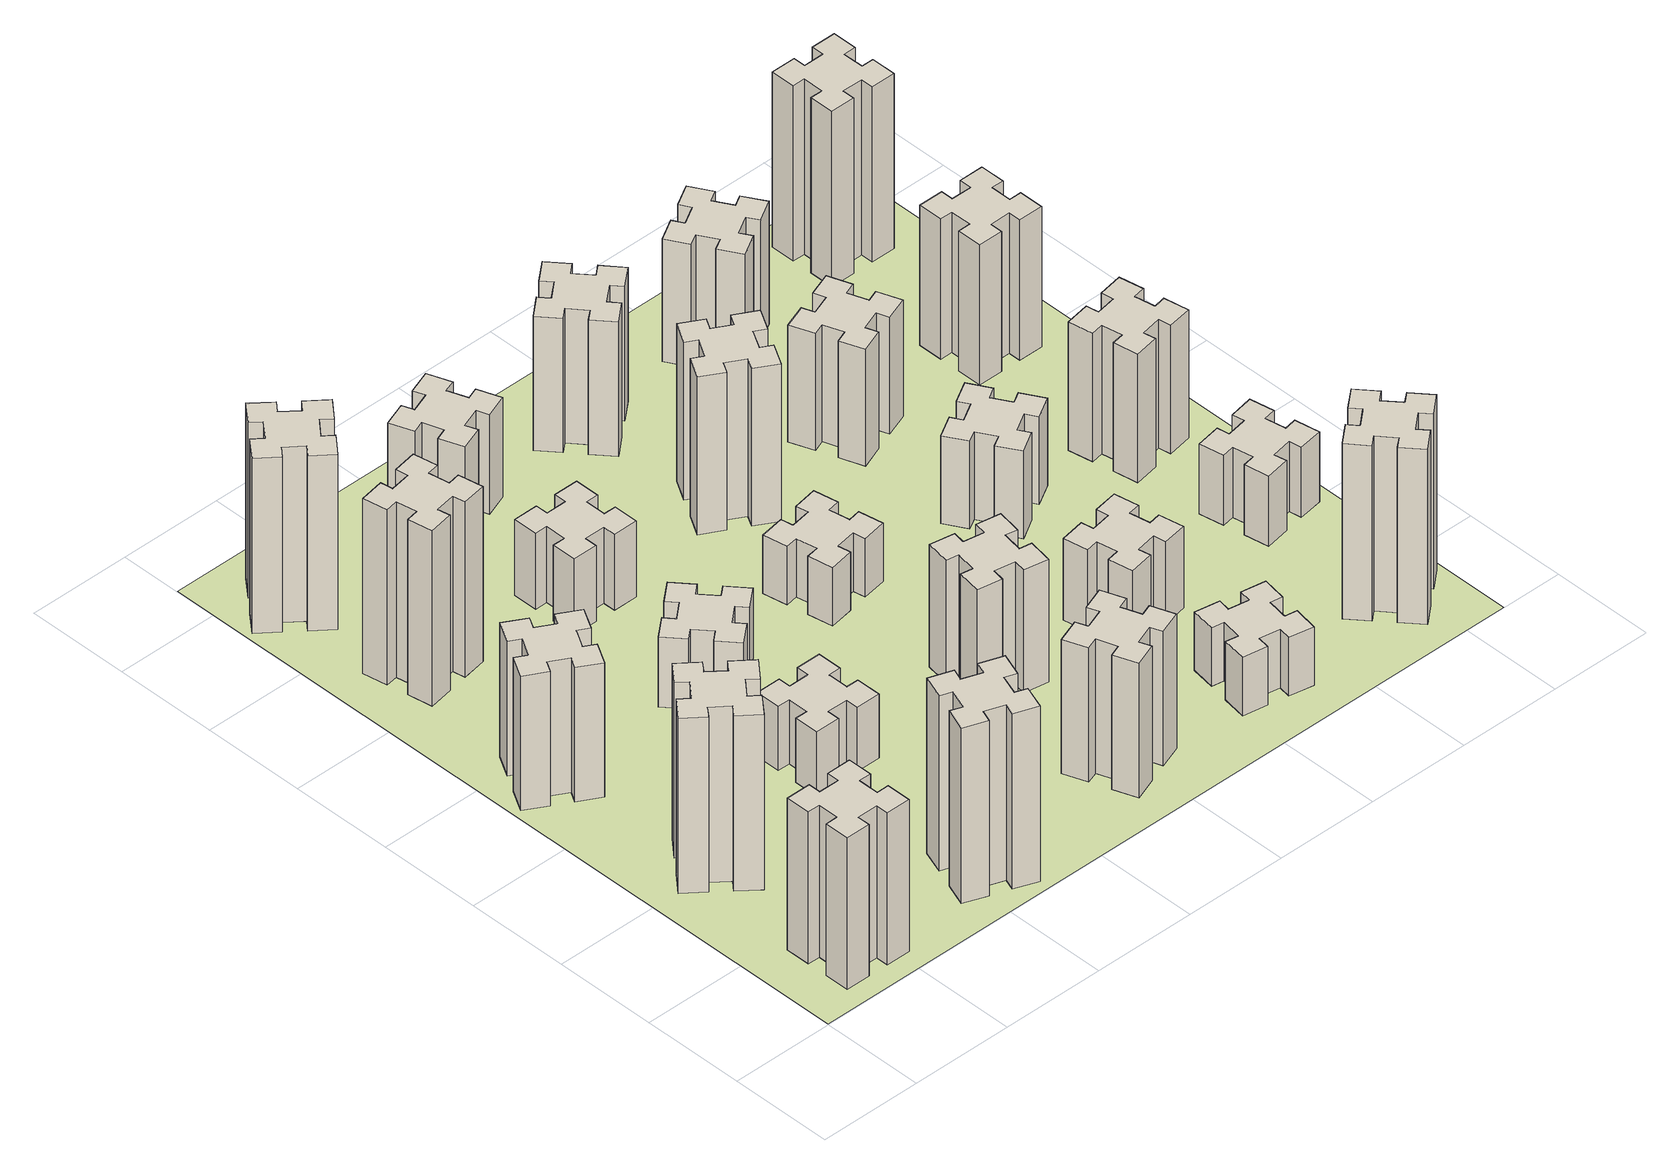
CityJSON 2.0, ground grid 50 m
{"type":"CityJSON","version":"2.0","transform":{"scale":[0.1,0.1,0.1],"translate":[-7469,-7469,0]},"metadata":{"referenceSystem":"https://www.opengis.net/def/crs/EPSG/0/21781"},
"CityObjects":{
"building1":{"type":"Building","attributes":{"class":"1000","function":"1000","usage":"1000","yearOfConstruction":2016,"roofType":"1000","measuredHeight":78,"storeysAboveGround":30,"storeysBelowGround":0},"geometry":[{"type":"Solid","lod":"1","boundaries":[[[[0,1,2,3,4,5,6,7,8,9,10,11,12,13,14,15,16,17,18,19]],[[17,16,20,21]],[[16,15,22,20]],[[15,14,23,22]],[[14,13,24,23]],[[13,12,25,24]],[[12,11,26,25]],[[11,10,27,26]],[[10,9,28,27]],[[9,8,29,28]],[[8,7,30,29]],[[7,6,31,30]],[[6,5,32,31]],[[5,4,33,32]],[[4,3,34,33]],[[3,2,35,34]],[[2,1,36,35]],[[1,0,37,36]],[[0,19,38,37]],[[19,18,39,38]],[[18,17,21,39]],[[24,25,26,27,28,29,30,31,32,33,34,35,36,37,38,39,21,20,22,23]]]]}]},
"building2":{"type":"Building","attributes":{"class":"1000","function":"1000","usage":"1000","yearOfConstruction":2016,"roofType":"1000","measuredHeight":90,"storeysAboveGround":30,"storeysBelowGround":0},"geometry":[{"type":"Solid","lod":"1","boundaries":[[[[40,41,42,43,44,45,46,47,48,49,50,51,52,53,54,55,56,57,58,59]],[[57,56,60,61]],[[56,55,62,60]],[[55,54,63,62]],[[54,53,64,63]],[[53,52,65,64]],[[52,51,66,65]],[[51,50,67,66]],[[50,49,68,67]],[[49,48,69,68]],[[48,47,70,69]],[[47,46,71,70]],[[46,45,72,71]],[[45,44,73,72]],[[44,43,74,73]],[[43,42,75,74]],[[42,41,76,75]],[[41,40,77,76]],[[40,59,78,77]],[[59,58,79,78]],[[58,57,61,79]],[[64,65,66,67,68,69,70,71,72,73,74,75,76,77,78,79,61,60,62,63]]]]}]},
"building3":{"type":"Building","attributes":{"class":"1000","function":"1000","usage":"1000","yearOfConstruction":2016,"roofType":"1000","measuredHeight":69,"storeysAboveGround":30,"storeysBelowGround":0},"geometry":[{"type":"Solid","lod":"1","boundaries":[[[[80,81,82,83,84,85,86,87,88,89,90,91,92,93,94,95,96,97,98,99]],[[97,96,100,101]],[[96,95,102,100]],[[95,94,103,102]],[[94,93,104,103]],[[93,92,105,104]],[[92,91,106,105]],[[91,90,107,106]],[[90,89,108,107]],[[89,88,109,108]],[[88,87,110,109]],[[87,86,111,110]],[[86,85,112,111]],[[85,84,113,112]],[[84,83,114,113]],[[83,82,115,114]],[[82,81,116,115]],[[81,80,117,116]],[[80,99,118,117]],[[99,98,119,118]],[[98,97,101,119]],[[104,105,106,107,108,109,110,111,112,113,114,115,116,117,118,119,101,100,102,103]]]]}]},
"building4":{"type":"Building","attributes":{"class":"1000","function":"1000","usage":"1000","yearOfConstruction":2016,"roofType":"1000","measuredHeight":90,"storeysAboveGround":30,"storeysBelowGround":0},"geometry":[{"type":"Solid","lod":"1","boundaries":[[[[120,121,122,123,124,125,126,127,128,129,130,131,132,133,134,135,136,137,138,139]],[[137,136,140,141]],[[136,135,142,140]],[[135,134,143,142]],[[134,133,144,143]],[[133,132,145,144]],[[132,131,146,145]],[[131,130,147,146]],[[130,129,148,147]],[[129,128,149,148]],[[128,127,150,149]],[[127,126,151,150]],[[126,125,152,151]],[[125,124,153,152]],[[124,123,154,153]],[[123,122,155,154]],[[122,121,156,155]],[[121,120,157,156]],[[120,139,158,157]],[[139,138,159,158]],[[138,137,141,159]],[[144,145,146,147,148,149,150,151,152,153,154,155,156,157,158,159,141,140,142,143]]]]}]},
"building5":{"type":"Building","attributes":{"class":"1000","function":"1000","usage":"1000","yearOfConstruction":2016,"roofType":"1000","measuredHeight":90,"storeysAboveGround":30,"storeysBelowGround":0},"geometry":[{"type":"Solid","lod":"1","boundaries":[[[[160,161,162,163,164,165,166,167,168,169,170,171,172,173,174,175,176,177,178,179]],[[177,176,180,181]],[[176,175,182,180]],[[175,174,183,182]],[[174,173,184,183]],[[173,172,185,184]],[[172,171,186,185]],[[171,170,187,186]],[[170,169,188,187]],[[169,168,189,188]],[[168,167,190,189]],[[167,166,191,190]],[[166,165,192,191]],[[165,164,193,192]],[[164,163,194,193]],[[163,162,195,194]],[[162,161,196,195]],[[161,160,197,196]],[[160,179,198,197]],[[179,178,199,198]],[[178,177,181,199]],[[184,185,186,187,188,189,190,191,192,193,194,195,196,197,198,199,181,180,182,183]]]]}]},
"building6":{"type":"Building","attributes":{"class":"1000","function":"1000","usage":"1000","yearOfConstruction":2016,"roofType":"1000","measuredHeight":90,"storeysAboveGround":30,"storeysBelowGround":0},"geometry":[{"type":"Solid","lod":"1","boundaries":[[[[200,201,202,203,204,205,206,207,208,209,210,211,212,213,214,215,216,217,218,219]],[[217,216,220,221]],[[216,215,222,220]],[[215,214,223,222]],[[214,213,224,223]],[[213,212,225,224]],[[212,211,226,225]],[[211,210,227,226]],[[210,209,228,227]],[[209,208,229,228]],[[208,207,230,229]],[[207,206,231,230]],[[206,205,232,231]],[[205,204,233,232]],[[204,203,234,233]],[[203,202,235,234]],[[202,201,236,235]],[[201,200,237,236]],[[200,219,238,237]],[[219,218,239,238]],[[218,217,221,239]],[[224,225,226,227,228,229,230,231,232,233,234,235,236,237,238,239,221,220,222,223]]]]}]},
"building7":{"type":"Building","attributes":{"class":"1000","function":"1000","usage":"1000","yearOfConstruction":2016,"roofType":"1000","measuredHeight":33,"storeysAboveGround":30,"storeysBelowGround":0},"geometry":[{"type":"Solid","lod":"1","boundaries":[[[[240,241,242,243,244,245,246,247,248,249,250,251,252,253,254,255,256,257,258,259]],[[257,256,260,261]],[[256,255,262,260]],[[255,254,263,262]],[[254,253,264,263]],[[253,252,265,264]],[[252,251,266,265]],[[251,250,267,266]],[[250,249,268,267]],[[249,248,269,268]],[[248,247,270,269]],[[247,246,271,270]],[[246,245,272,271]],[[245,244,273,272]],[[244,243,274,273]],[[243,242,275,274]],[[242,241,276,275]],[[241,240,277,276]],[[240,259,278,277]],[[259,258,279,278]],[[258,257,261,279]],[[264,265,266,267,268,269,270,271,272,273,274,275,276,277,278,279,261,260,262,263]]]]}]},
"building8":{"type":"Building","attributes":{"class":"1000","function":"1000","usage":"1000","yearOfConstruction":2016,"roofType":"1000","measuredHeight":36,"storeysAboveGround":30,"storeysBelowGround":0},"geometry":[{"type":"Solid","lod":"1","boundaries":[[[[280,281,282,283,284,285,286,287,288,289,290,291,292,293,294,295,296,297,298,299]],[[297,296,300,301]],[[296,295,302,300]],[[295,294,303,302]],[[294,293,304,303]],[[293,292,305,304]],[[292,291,306,305]],[[291,290,307,306]],[[290,289,308,307]],[[289,288,309,308]],[[288,287,310,309]],[[287,286,311,310]],[[286,285,312,311]],[[285,284,313,312]],[[284,283,314,313]],[[283,282,315,314]],[[282,281,316,315]],[[281,280,317,316]],[[280,299,318,317]],[[299,298,319,318]],[[298,297,301,319]],[[304,305,306,307,308,309,310,311,312,313,314,315,316,317,318,319,301,300,302,303]]]]}]},
"building9":{"type":"Building","attributes":{"class":"1000","function":"1000","usage":"1000","yearOfConstruction":2016,"roofType":"1000","measuredHeight":39,"storeysAboveGround":30,"storeysBelowGround":0},"geometry":[{"type":"Solid","lod":"1","boundaries":[[[[320,321,322,323,324,325,326,327,328,329,330,331,332,333,334,335,336,337,338,339]],[[337,336,340,341]],[[336,335,342,340]],[[335,334,343,342]],[[334,333,344,343]],[[333,332,345,344]],[[332,331,346,345]],[[331,330,347,346]],[[330,329,348,347]],[[329,328,349,348]],[[328,327,350,349]],[[327,326,351,350]],[[326,325,352,351]],[[325,324,353,352]],[[324,323,354,353]],[[323,322,355,354]],[[322,321,356,355]],[[321,320,357,356]],[[320,339,358,357]],[[339,338,359,358]],[[338,337,341,359]],[[344,345,346,347,348,349,350,351,352,353,354,355,356,357,358,359,341,340,342,343]]]]}]},
"building10":{"type":"Building","attributes":{"class":"1000","function":"1000","usage":"1000","yearOfConstruction":2016,"roofType":"1000","measuredHeight":69,"storeysAboveGround":30,"storeysBelowGround":0},"geometry":[{"type":"Solid","lod":"1","boundaries":[[[[360,361,362,363,364,365,366,367,368,369,370,371,372,373,374,375,376,377,378,379]],[[377,376,380,381]],[[376,375,382,380]],[[375,374,383,382]],[[374,373,384,383]],[[373,372,385,384]],[[372,371,386,385]],[[371,370,387,386]],[[370,369,388,387]],[[369,368,389,388]],[[368,367,390,389]],[[367,366,391,390]],[[366,365,392,391]],[[365,364,393,392]],[[364,363,394,393]],[[363,362,395,394]],[[362,361,396,395]],[[361,360,397,396]],[[360,379,398,397]],[[379,378,399,398]],[[378,377,381,399]],[[384,385,386,387,388,389,390,391,392,393,394,395,396,397,398,399,381,380,382,383]]]]}]},
"building11":{"type":"Building","attributes":{"class":"1000","function":"1000","usage":"1000","yearOfConstruction":2016,"roofType":"1000","measuredHeight":51,"storeysAboveGround":30,"storeysBelowGround":0},"geometry":[{"type":"Solid","lod":"1","boundaries":[[[[400,401,402,403,404,405,406,407,408,409,410,411,412,413,414,415,416,417,418,419]],[[417,416,420,421]],[[416,415,422,420]],[[415,414,423,422]],[[414,413,424,423]],[[413,412,425,424]],[[412,411,426,425]],[[411,410,427,426]],[[410,409,428,427]],[[409,408,429,428]],[[408,407,430,429]],[[407,406,431,430]],[[406,405,432,431]],[[405,404,433,432]],[[404,403,434,433]],[[403,402,435,434]],[[402,401,436,435]],[[401,400,437,436]],[[400,419,438,437]],[[419,418,439,438]],[[418,417,421,439]],[[424,425,426,427,428,429,430,431,432,433,434,435,436,437,438,439,421,420,422,423]]]]}]},
"building12":{"type":"Building","attributes":{"class":"1000","function":"1000","usage":"1000","yearOfConstruction":2016,"roofType":"1000","measuredHeight":63,"storeysAboveGround":30,"storeysBelowGround":0},"geometry":[{"type":"Solid","lod":"1","boundaries":[[[[440,441,442,443,444,445,446,447,448,449,450,451,452,453,454,455,456,457,458,459]],[[457,456,460,461]],[[456,455,462,460]],[[455,454,463,462]],[[454,453,464,463]],[[453,452,465,464]],[[452,451,466,465]],[[451,450,467,466]],[[450,449,468,467]],[[449,448,469,468]],[[448,447,470,469]],[[447,446,471,470]],[[446,445,472,471]],[[445,444,473,472]],[[444,443,474,473]],[[443,442,475,474]],[[442,441,476,475]],[[441,440,477,476]],[[440,459,478,477]],[[459,458,479,478]],[[458,457,461,479]],[[464,465,466,467,468,469,470,471,472,473,474,475,476,477,478,479,461,460,462,463]]]]}]},
"building13":{"type":"Building","attributes":{"class":"1000","function":"1000","usage":"1000","yearOfConstruction":2016,"roofType":"1000","measuredHeight":30,"storeysAboveGround":30,"storeysBelowGround":0},"geometry":[{"type":"Solid","lod":"1","boundaries":[[[[480,481,482,483,484,485,486,487,488,489,490,491,492,493,494,495,496,497,498,499]],[[497,496,500,501]],[[496,495,502,500]],[[495,494,503,502]],[[494,493,504,503]],[[493,492,505,504]],[[492,491,506,505]],[[491,490,507,506]],[[490,489,508,507]],[[489,488,509,508]],[[488,487,510,509]],[[487,486,511,510]],[[486,485,512,511]],[[485,484,513,512]],[[484,483,514,513]],[[483,482,515,514]],[[482,481,516,515]],[[481,480,517,516]],[[480,499,518,517]],[[499,498,519,518]],[[498,497,501,519]],[[504,505,506,507,508,509,510,511,512,513,514,515,516,517,518,519,501,500,502,503]]]]}]},
"building14":{"type":"Building","attributes":{"class":"1000","function":"1000","usage":"1000","yearOfConstruction":2016,"roofType":"1000","measuredHeight":81,"storeysAboveGround":30,"storeysBelowGround":0},"geometry":[{"type":"Solid","lod":"1","boundaries":[[[[520,521,522,523,524,525,526,527,528,529,530,531,532,533,534,535,536,537,538,539]],[[537,536,540,541]],[[536,535,542,540]],[[535,534,543,542]],[[534,533,544,543]],[[533,532,545,544]],[[532,531,546,545]],[[531,530,547,546]],[[530,529,548,547]],[[529,528,549,548]],[[528,527,550,549]],[[527,526,551,550]],[[526,525,552,551]],[[525,524,553,552]],[[524,523,554,553]],[[523,522,555,554]],[[522,521,556,555]],[[521,520,557,556]],[[520,539,558,557]],[[539,538,559,558]],[[538,537,541,559]],[[544,545,546,547,548,549,550,551,552,553,554,555,556,557,558,559,541,540,542,543]]]]}]},
"building15":{"type":"Building","attributes":{"class":"1000","function":"1000","usage":"1000","yearOfConstruction":2016,"roofType":"1000","measuredHeight":30,"storeysAboveGround":30,"storeysBelowGround":0},"geometry":[{"type":"Solid","lod":"1","boundaries":[[[[560,561,562,563,564,565,566,567,568,569,570,571,572,573,574,575,576,577,578,579]],[[577,576,580,581]],[[576,575,582,580]],[[575,574,583,582]],[[574,573,584,583]],[[573,572,585,584]],[[572,571,586,585]],[[571,570,587,586]],[[570,569,588,587]],[[569,568,589,588]],[[568,567,590,589]],[[567,566,591,590]],[[566,565,592,591]],[[565,564,593,592]],[[564,563,594,593]],[[563,562,595,594]],[[562,561,596,595]],[[561,560,597,596]],[[560,579,598,597]],[[579,578,599,598]],[[578,577,581,599]],[[584,585,586,587,588,589,590,591,592,593,594,595,596,597,598,599,581,580,582,583]]]]}]},
"building16":{"type":"Building","attributes":{"class":"1000","function":"1000","usage":"1000","yearOfConstruction":2016,"roofType":"1000","measuredHeight":69,"storeysAboveGround":30,"storeysBelowGround":0},"geometry":[{"type":"Solid","lod":"1","boundaries":[[[[600,601,602,603,604,605,606,607,608,609,610,611,612,613,614,615,616,617,618,619]],[[617,616,620,621]],[[616,615,622,620]],[[615,614,623,622]],[[614,613,624,623]],[[613,612,625,624]],[[612,611,626,625]],[[611,610,627,626]],[[610,609,628,627]],[[609,608,629,628]],[[608,607,630,629]],[[607,606,631,630]],[[606,605,632,631]],[[605,604,633,632]],[[604,603,634,633]],[[603,602,635,634]],[[602,601,636,635]],[[601,600,637,636]],[[600,619,638,637]],[[619,618,639,638]],[[618,617,621,639]],[[624,625,626,627,628,629,630,631,632,633,634,635,636,637,638,639,621,620,622,623]]]]}]},
"building17":{"type":"Building","attributes":{"class":"1000","function":"1000","usage":"1000","yearOfConstruction":2016,"roofType":"1000","measuredHeight":42,"storeysAboveGround":30,"storeysBelowGround":0},"geometry":[{"type":"Solid","lod":"1","boundaries":[[[[640,641,642,643,644,645,646,647,648,649,650,651,652,653,654,655,656,657,658,659]],[[657,656,660,661]],[[656,655,662,660]],[[655,654,663,662]],[[654,653,664,663]],[[653,652,665,664]],[[652,651,666,665]],[[651,650,667,666]],[[650,649,668,667]],[[649,648,669,668]],[[648,647,670,669]],[[647,646,671,670]],[[646,645,672,671]],[[645,644,673,672]],[[644,643,674,673]],[[643,642,675,674]],[[642,641,676,675]],[[641,640,677,676]],[[640,659,678,677]],[[659,658,679,678]],[[658,657,661,679]],[[664,665,666,667,668,669,670,671,672,673,674,675,676,677,678,679,661,660,662,663]]]]}]},
"building18":{"type":"Building","attributes":{"class":"1000","function":"1000","usage":"1000","yearOfConstruction":2016,"roofType":"1000","measuredHeight":45,"storeysAboveGround":30,"storeysBelowGround":0},"geometry":[{"type":"Solid","lod":"1","boundaries":[[[[680,681,682,683,684,685,686,687,688,689,690,691,692,693,694,695,696,697,698,699]],[[697,696,700,701]],[[696,695,702,700]],[[695,694,703,702]],[[694,693,704,703]],[[693,692,705,704]],[[692,691,706,705]],[[691,690,707,706]],[[690,689,708,707]],[[689,688,709,708]],[[688,687,710,709]],[[687,686,711,710]],[[686,685,712,711]],[[685,684,713,712]],[[684,683,714,713]],[[683,682,715,714]],[[682,681,716,715]],[[681,680,717,716]],[[680,699,718,717]],[[699,698,719,718]],[[698,697,701,719]],[[704,705,706,707,708,709,710,711,712,713,714,715,716,717,718,719,701,700,702,703]]]]}]},
"building19":{"type":"Building","attributes":{"class":"1000","function":"1000","usage":"1000","yearOfConstruction":2016,"roofType":"1000","measuredHeight":60,"storeysAboveGround":30,"storeysBelowGround":0},"geometry":[{"type":"Solid","lod":"1","boundaries":[[[[720,721,722,723,724,725,726,727,728,729,730,731,732,733,734,735,736,737,738,739]],[[737,736,740,741]],[[736,735,742,740]],[[735,734,743,742]],[[734,733,744,743]],[[733,732,745,744]],[[732,731,746,745]],[[731,730,747,746]],[[730,729,748,747]],[[729,728,749,748]],[[728,727,750,749]],[[727,726,751,750]],[[726,725,752,751]],[[725,724,753,752]],[[724,723,754,753]],[[723,722,755,754]],[[722,721,756,755]],[[721,720,757,756]],[[720,739,758,757]],[[739,738,759,758]],[[738,737,741,759]],[[744,745,746,747,748,749,750,751,752,753,754,755,756,757,758,759,741,740,742,743]]]]}]},
"building20":{"type":"Building","attributes":{"class":"1000","function":"1000","usage":"1000","yearOfConstruction":2016,"roofType":"1000","measuredHeight":90,"storeysAboveGround":30,"storeysBelowGround":0},"geometry":[{"type":"Solid","lod":"1","boundaries":[[[[760,761,762,763,764,765,766,767,768,769,770,771,772,773,774,775,776,777,778,779]],[[777,776,780,781]],[[776,775,782,780]],[[775,774,783,782]],[[774,773,784,783]],[[773,772,785,784]],[[772,771,786,785]],[[771,770,787,786]],[[770,769,788,787]],[[769,768,789,788]],[[768,767,790,789]],[[767,766,791,790]],[[766,765,792,791]],[[765,764,793,792]],[[764,763,794,793]],[[763,762,795,794]],[[762,761,796,795]],[[761,760,797,796]],[[760,779,798,797]],[[779,778,799,798]],[[778,777,781,799]],[[784,785,786,787,788,789,790,791,792,793,794,795,796,797,798,799,781,780,782,783]]]]}]},
"building21":{"type":"Building","attributes":{"class":"1000","function":"1000","usage":"1000","yearOfConstruction":2016,"roofType":"1000","measuredHeight":63,"storeysAboveGround":30,"storeysBelowGround":0},"geometry":[{"type":"Solid","lod":"1","boundaries":[[[[800,801,802,803,804,805,806,807,808,809,810,811,812,813,814,815,816,817,818,819]],[[817,816,820,821]],[[816,815,822,820]],[[815,814,823,822]],[[814,813,824,823]],[[813,812,825,824]],[[812,811,826,825]],[[811,810,827,826]],[[810,809,828,827]],[[809,808,829,828]],[[808,807,830,829]],[[807,806,831,830]],[[806,805,832,831]],[[805,804,833,832]],[[804,803,834,833]],[[803,802,835,834]],[[802,801,836,835]],[[801,800,837,836]],[[800,819,838,837]],[[819,818,839,838]],[[818,817,821,839]],[[824,825,826,827,828,829,830,831,832,833,834,835,836,837,838,839,821,820,822,823]]]]}]},
"building22":{"type":"Building","attributes":{"class":"1000","function":"1000","usage":"1000","yearOfConstruction":2016,"roofType":"1000","measuredHeight":36,"storeysAboveGround":30,"storeysBelowGround":0},"geometry":[{"type":"Solid","lod":"1","boundaries":[[[[840,841,842,843,844,845,846,847,848,849,850,851,852,853,854,855,856,857,858,859]],[[857,856,860,861]],[[856,855,862,860]],[[855,854,863,862]],[[854,853,864,863]],[[853,852,865,864]],[[852,851,866,865]],[[851,850,867,866]],[[850,849,868,867]],[[849,848,869,868]],[[848,847,870,869]],[[847,846,871,870]],[[846,845,872,871]],[[845,844,873,872]],[[844,843,874,873]],[[843,842,875,874]],[[842,841,876,875]],[[841,840,877,876]],[[840,859,878,877]],[[859,858,879,878]],[[858,857,861,879]],[[864,865,866,867,868,869,870,871,872,873,874,875,876,877,878,879,861,860,862,863]]]]}]},
"building23":{"type":"Building","attributes":{"class":"1000","function":"1000","usage":"1000","yearOfConstruction":2016,"roofType":"1000","measuredHeight":66,"storeysAboveGround":30,"storeysBelowGround":0},"geometry":[{"type":"Solid","lod":"1","boundaries":[[[[880,881,882,883,884,885,886,887,888,889,890,891,892,893,894,895,896,897,898,899]],[[897,896,900,901]],[[896,895,902,900]],[[895,894,903,902]],[[894,893,904,903]],[[893,892,905,904]],[[892,891,906,905]],[[891,890,907,906]],[[890,889,908,907]],[[889,888,909,908]],[[888,887,910,909]],[[887,886,911,910]],[[886,885,912,911]],[[885,884,913,912]],[[884,883,914,913]],[[883,882,915,914]],[[882,881,916,915]],[[881,880,917,916]],[[880,899,918,917]],[[899,898,919,918]],[[898,897,901,919]],[[904,905,906,907,908,909,910,911,912,913,914,915,916,917,918,919,901,900,902,903]]]]}]},
"building24":{"type":"Building","attributes":{"class":"1000","function":"1000","usage":"1000","yearOfConstruction":2016,"roofType":"1000","measuredHeight":72,"storeysAboveGround":30,"storeysBelowGround":0},"geometry":[{"type":"Solid","lod":"1","boundaries":[[[[920,921,922,923,924,925,926,927,928,929,930,931,932,933,934,935,936,937,938,939]],[[937,936,940,941]],[[936,935,942,940]],[[935,934,943,942]],[[934,933,944,943]],[[933,932,945,944]],[[932,931,946,945]],[[931,930,947,946]],[[930,929,948,947]],[[929,928,949,948]],[[928,927,950,949]],[[927,926,951,950]],[[926,925,952,951]],[[925,924,953,952]],[[924,923,954,953]],[[923,922,955,954]],[[922,921,956,955]],[[921,920,957,956]],[[920,939,958,957]],[[939,938,959,958]],[[938,937,941,959]],[[944,945,946,947,948,949,950,951,952,953,954,955,956,957,958,959,941,940,942,943]]]]}]},
"building25":{"type":"Building","attributes":{"class":"1000","function":"1000","usage":"1000","yearOfConstruction":2016,"roofType":"1000","measuredHeight":90,"storeysAboveGround":30,"storeysBelowGround":0},"geometry":[{"type":"Solid","lod":"1","boundaries":[[[[960,961,962,963,964,965,966,967,968,969,970,971,972,973,974,975,976,977,978,979]],[[977,976,980,981]],[[976,975,982,980]],[[975,974,983,982]],[[974,973,984,983]],[[973,972,985,984]],[[972,971,986,985]],[[971,970,987,986]],[[970,969,988,987]],[[969,968,989,988]],[[968,967,990,989]],[[967,966,991,990]],[[966,965,992,991]],[[965,964,993,992]],[[964,963,994,993]],[[963,962,995,994]],[[962,961,996,995]],[[961,960,997,996]],[[960,979,998,997]],[[979,978,999,998]],[[978,977,981,999]],[[984,985,986,987,988,989,990,991,992,993,994,995,996,997,998,999,981,980,982,983]]]]}]},
"landuse1":{"type":"LandUse","attributes":{"name":"plot1","function":"1010"},"geometry":[{"type":"MultiSurface","lod":"1","boundaries":[[[1000,1001,1002,1003]]]}]}
},
"vertices":[
[265,325,0],[265,225,0],[205,225,0],[205,105,0],[325,105,0],[325,165,0],[425,165,0],[425,105,0],[545,105,0],[545,225,0],[485,225,0],[485,325,0],[545,325,0],[545,445,0],[425,445,0],[425,385,0],[325,385,0],[325,445,0],[205,445,0],[205,325,0],[325,385,780],[325,445,780],[425,385,780],[425,445,780],[545,445,780],[545,325,780],[485,325,780],[485,225,780],[545,225,780],[545,105,780],[425,105,780],[425,165,780],[325,165,780],[325,105,780],[205,105,780],[205,225,780],[265,225,780],[265,325,780],[205,325,780],[205,445,780],
[484,1067,0],[408,1132,0],[446,1178,0],[354,1255,0],[277,1163,0],[323,1124,0],[259,1048,0],[213,1086,0],[136,994,0],[228,917,0],[266,963,0],[343,899,0],[304,853,0],[396,776,0],[473,868,0],[427,906,0],[492,983,0],[538,944,0],[615,1036,0],[523,1113,0],[492,983,900],[538,944,900],[427,906,900],[473,868,900],[396,776,900],[304,853,900],[343,899,900],[266,963,900],[228,917,900],[136,994,900],[213,1086,900],[259,1048,900],[323,1124,900],[277,1163,900],[354,1255,900],[446,1178,900],[408,1132,900],[484,1067,900],[523,1113,900],[615,1036,900],
[374,1926,0],[287,1976,0],[317,2028,0],[213,2088,0],[153,1984,0],[205,1954,0],[155,1867,0],[103,1897,0],[43,1793,0],[147,1733,0],[177,1785,0],[264,1735,0],[234,1683,0],[338,1623,0],[398,1727,0],[346,1757,0],[396,1844,0],[448,1814,0],[508,1918,0],[404,1978,0],[396,1844,690],[448,1814,690],[346,1757,690],[398,1727,690],[338,1623,690],[234,1683,690],[264,1735,690],[177,1785,690],[147,1733,690],[43,1793,690],[103,1897,690],[155,1867,690],[205,1954,690],[153,1984,690],[213,2088,690],[317,2028,690],[287,1976,690],[374,1926,690],[404,1978,690],[508,1918,690],
[405,2812,0],[307,2795,0],[297,2854,0],[178,2833,0],[199,2715,0],[258,2725,0],[276,2627,0],[217,2617,0],[237,2498,0],[356,2519,0],[345,2578,0],[444,2596,0],[454,2537,0],[572,2557,0],[551,2676,0],[492,2665,0],[475,2764,0],[534,2774,0],[513,2892,0],[395,2871,0],[475,2764,900],[534,2774,900],[492,2665,900],[551,2676,900],[572,2557,900],[454,2537,900],[444,2596,900],[345,2578,900],[356,2519,900],[237,2498,900],[217,2617,900],[276,2627,900],[258,2725,900],[199,2715,900],[178,2833,900],[297,2854,900],[307,2795,900],[405,2812,900],[395,2871,900],[513,2892,900],
[1029,360,0],[995,266,0],[939,287,0],[897,174,0],[1010,133,0],[1031,189,0],[1125,155,0],[1104,99,0],[1217,57,0],[1258,170,0],[1202,191,0],[1236,285,0],[1292,264,0],[1333,377,0],[1220,418,0],[1200,362,0],[1106,396,0],[1127,452,0],[1014,493,0],[973,380,0],[1106,396,900],[1127,452,900],[1200,362,900],[1220,418,900],[1333,377,900],[1292,264,900],[1236,285,900],[1202,191,900],[1258,170,900],[1217,57,900],[1104,99,900],[1125,155,900],[1031,189,900],[1010,133,900],[897,174,900],[939,287,900],[995,266,900],[1029,360,900],[973,380,900],[1014,493,900],
[384,3387,0],[308,3452,0],[346,3498,0],[254,3575,0],[177,3483,0],[223,3444,0],[159,3368,0],[113,3406,0],[36,3314,0],[128,3237,0],[166,3283,0],[243,3219,0],[204,3173,0],[296,3096,0],[373,3188,0],[327,3226,0],[392,3303,0],[438,3264,0],[515,3356,0],[423,3433,0],[392,3303,900],[438,3264,900],[327,3226,900],[373,3188,900],[296,3096,900],[204,3173,900],[243,3219,900],[166,3283,900],[128,3237,900],[36,3314,900],[113,3406,900],[159,3368,900],[223,3444,900],[177,3483,900],[254,3575,900],[346,3498,900],[308,3452,900],[384,3387,900],[423,3433,900],[515,3356,900],
[1005,1265,0],[1005,1165,0],[945,1165,0],[945,1045,0],[1065,1045,0],[1065,1105,0],[1165,1105,0],[1165,1045,0],[1285,1045,0],[1285,1165,0],[1225,1165,0],[1225,1265,0],[1285,1265,0],[1285,1385,0],[1165,1385,0],[1165,1325,0],[1065,1325,0],[1065,1385,0],[945,1385,0],[945,1265,0],[1065,1325,330],[1065,1385,330],[1165,1325,330],[1165,1385,330],[1285,1385,330],[1285,1265,330],[1225,1265,330],[1225,1165,330],[1285,1165,330],[1285,1045,330],[1165,1045,330],[1165,1105,330],[1065,1105,330],[1065,1045,330],[945,1045,330],[945,1165,330],[1005,1165,330],[1005,1265,330],[945,1265,330],[945,1385,330],
[1232,1888,0],[1167,1964,0],[1213,2003,0],[1136,2095,0],[1044,2018,0],[1083,1972,0],[1006,1907,0],[968,1953,0],[876,1876,0],[953,1784,0],[999,1823,0],[1063,1746,0],[1017,1708,0],[1094,1616,0],[1186,1693,0],[1148,1739,0],[1224,1803,0],[1263,1757,0],[1355,1834,0],[1278,1926,0],[1224,1803,360],[1263,1757,360],[1148,1739,360],[1186,1693,360],[1094,1616,360],[1017,1708,360],[1063,1746,360],[999,1823,360],[953,1784,360],[876,1876,360],[968,1953,360],[1006,1907,360],[1083,1972,360],[1044,2018,360],[1136,2095,360],[1213,2003,360],[1167,1964,360],[1232,1888,360],[1278,1926,360],[1355,1834,360],
[1005,2645,0],[1005,2545,0],[945,2545,0],[945,2425,0],[1065,2425,0],[1065,2485,0],[1165,2485,0],[1165,2425,0],[1285,2425,0],[1285,2545,0],[1225,2545,0],[1225,2645,0],[1285,2645,0],[1285,2765,0],[1165,2765,0],[1165,2705,0],[1065,2705,0],[1065,2765,0],[945,2765,0],[945,2645,0],[1065,2705,390],[1065,2765,390],[1165,2705,390],[1165,2765,390],[1285,2765,390],[1285,2645,390],[1225,2645,390],[1225,2545,390],[1285,2545,390],[1285,2425,390],[1165,2425,390],[1165,2485,390],[1065,2485,390],[1065,2425,390],[945,2425,390],[945,2545,390],[1005,2545,390],[1005,2645,390],[945,2645,390],[945,2765,390],
[1965,496,0],[1871,462,0],[1850,518,0],[1737,477,0],[1779,364,0],[1835,385,0],[1869,291,0],[1813,270,0],[1854,157,0],[1967,199,0],[1946,255,0],[2040,289,0],[2060,233,0],[2173,274,0],[2132,387,0],[2076,366,0],[2042,460,0],[2098,480,0],[2057,593,0],[1944,552,0],[2042,460,690],[2098,480,690],[2076,366,690],[2132,387,690],[2173,274,690],[2060,233,690],[2040,289,690],[1946,255,690],[1967,199,690],[1854,157,690],[1813,270,690],[1869,291,690],[1835,385,690],[1779,364,690],[1737,477,690],[1850,518,690],[1871,462,690],[1965,496,690],[1944,552,690],[2057,593,690],
[1125,3456,0],[1031,3422,0],[1010,3478,0],[897,3437,0],[939,3324,0],[995,3345,0],[1029,3251,0],[973,3230,0],[1014,3117,0],[1127,3159,0],[1106,3215,0],[1200,3249,0],[1220,3193,0],[1333,3234,0],[1292,3347,0],[1236,3326,0],[1202,3420,0],[1258,3440,0],[1217,3553,0],[1104,3512,0],[1202,3420,510],[1258,3440,510],[1236,3326,510],[1292,3347,510],[1333,3234,510],[1220,3193,510],[1200,3249,510],[1106,3215,510],[1127,3159,510],[1014,3117,510],[973,3230,510],[1029,3251,510],[995,3345,510],[939,3324,510],[897,3437,510],[1010,3478,510],[1031,3422,510],[1125,3456,510],[1104,3512,510],[1217,3553,510],
[2055,1047,0],[2072,1145,0],[2131,1135,0],[2152,1253,0],[2034,1274,0],[2024,1215,0],[1925,1232,0],[1936,1291,0],[1817,1312,0],[1797,1194,0],[1856,1184,0],[1838,1085,0],[1779,1096,0],[1758,977,0],[1877,957,0],[1887,1016,0],[1985,998,0],[1975,939,0],[2093,918,0],[2114,1037,0],[1985,998,630],[1975,939,630],[1887,1016,630],[1877,957,630],[1758,977,630],[1779,1096,630],[1838,1085,630],[1856,1184,630],[1797,1194,630],[1817,1312,630],[1936,1291,630],[1925,1232,630],[2024,1215,630],[2034,1274,630],[2152,1253,630],[2131,1135,630],[2072,1145,630],[2055,1047,630],[2114,1037,630],[2093,918,630],
[1972,1925,0],[1955,2024,0],[2014,2034,0],[1993,2152,0],[1875,2131,0],[1885,2072,0],[1787,2055,0],[1777,2114,0],[1658,2093,0],[1679,1975,0],[1738,1985,0],[1756,1887,0],[1697,1877,0],[1717,1758,0],[1836,1779,0],[1825,1838,0],[1924,1856,0],[1934,1797,0],[2052,1817,0],[2031,1936,0],[1924,1856,300],[1934,1797,300],[1825,1838,300],[1836,1779,300],[1717,1758,300],[1697,1877,300],[1756,1887,300],[1738,1985,300],[1679,1975,300],[1658,2093,300],[1777,2114,300],[1787,2055,300],[1885,2072,300],[1875,2131,300],[1993,2152,300],[2014,2034,300],[1955,2024,300],[1972,1925,300],[2031,1936,300],[2052,1817,300],
[2054,2666,0],[1967,2716,0],[1997,2768,0],[1893,2828,0],[1833,2724,0],[1885,2694,0],[1835,2607,0],[1783,2637,0],[1723,2533,0],[1827,2473,0],[1857,2525,0],[1944,2475,0],[1914,2423,0],[2018,2363,0],[2078,2467,0],[2026,2497,0],[2076,2584,0],[2128,2554,0],[2188,2658,0],[2084,2718,0],[2076,2584,810],[2128,2554,810],[2026,2497,810],[2078,2467,810],[2018,2363,810],[1914,2423,810],[1944,2475,810],[1857,2525,810],[1827,2473,810],[1723,2533,810],[1783,2637,810],[1835,2607,810],[1885,2694,810],[1833,2724,810],[1893,2828,810],[1997,2768,810],[1967,2716,810],[2054,2666,810],[2084,2718,810],[2188,2658,810],
[2596,444,0],[2578,345,0],[2519,356,0],[2498,237,0],[2617,217,0],[2627,276,0],[2725,258,0],[2715,199,0],[2833,178,0],[2854,297,0],[2795,307,0],[2812,405,0],[2871,395,0],[2892,513,0],[2774,534,0],[2764,475,0],[2665,492,0],[2676,551,0],[2557,572,0],[2537,454,0],[2665,492,300],[2676,551,300],[2764,475,300],[2774,534,300],[2892,513,300],[2871,395,300],[2812,405,300],[2795,307,300],[2854,297,300],[2833,178,300],[2715,199,300],[2725,258,300],[2627,276,300],[2617,217,300],[2498,237,300],[2519,356,300],[2578,345,300],[2596,444,300],[2537,454,300],[2557,572,300],
[1888,3219,0],[1964,3283,0],[2003,3237,0],[2095,3314,0],[2018,3406,0],[1972,3368,0],[1907,3444,0],[1953,3483,0],[1876,3575,0],[1784,3498,0],[1823,3452,0],[1746,3387,0],[1708,3433,0],[1616,3356,0],[1693,3264,0],[1739,3303,0],[1803,3226,0],[1757,3188,0],[1834,3096,0],[1926,3173,0],[1803,3226,690],[1757,3188,690],[1739,3303,690],[1693,3264,690],[1616,3356,690],[1708,3433,690],[1746,3387,690],[1823,3452,690],[1784,3498,690],[1876,3575,690],[1953,3483,690],[1907,3444,690],[1972,3368,690],[2018,3406,690],[2095,3314,690],[2003,3237,690],[1964,3283,690],[1888,3219,690],[1926,3173,690],[1834,3096,690],
[2625,1132,0],[2527,1115,0],[2517,1174,0],[2398,1153,0],[2419,1035,0],[2478,1045,0],[2496,947,0],[2437,937,0],[2457,818,0],[2576,839,0],[2565,898,0],[2664,916,0],[2674,857,0],[2792,877,0],[2771,996,0],[2712,985,0],[2695,1084,0],[2754,1094,0],[2733,1212,0],[2615,1191,0],[2695,1084,420],[2754,1094,420],[2712,985,420],[2771,996,420],[2792,877,420],[2674,857,420],[2664,916,420],[2565,898,420],[2576,839,420],[2457,818,420],[2437,937,420],[2496,947,420],[2478,1045,420],[2419,1035,420],[2398,1153,420],[2517,1174,420],[2527,1115,420],[2625,1132,420],[2615,1191,420],[2733,1212,420],
[2575,1844,0],[2625,1757,0],[2573,1727,0],[2633,1623,0],[2737,1683,0],[2707,1735,0],[2794,1785,0],[2824,1733,0],[2928,1793,0],[2868,1897,0],[2816,1867,0],[2766,1954,0],[2818,1984,0],[2758,2088,0],[2654,2028,0],[2684,1976,0],[2597,1926,0],[2567,1978,0],[2463,1918,0],[2523,1814,0],[2597,1926,450],[2567,1978,450],[2684,1976,450],[2654,2028,450],[2758,2088,450],[2818,1984,450],[2766,1954,450],[2816,1867,450],[2868,1897,450],[2928,1793,450],[2824,1733,450],[2794,1785,450],[2707,1735,450],[2737,1683,450],[2633,1623,450],[2573,1727,450],[2625,1757,450],[2575,1844,450],[2523,1814,450],[2463,1918,450],
[2586,2475,0],[2680,2509,0],[2700,2453,0],[2813,2494,0],[2772,2607,0],[2716,2586,0],[2682,2680,0],[2738,2700,0],[2697,2813,0],[2584,2772,0],[2605,2716,0],[2511,2682,0],[2490,2738,0],[2377,2697,0],[2419,2584,0],[2475,2605,0],[2509,2511,0],[2453,2490,0],[2494,2377,0],[2607,2419,0],[2509,2511,600],[2453,2490,600],[2475,2605,600],[2419,2584,600],[2377,2697,600],[2490,2738,600],[2511,2682,600],[2605,2716,600],[2584,2772,600],[2697,2813,600],[2738,2700,600],[2682,2680,600],[2716,2586,600],[2772,2607,600],[2813,2494,600],[2700,2453,600],[2680,2509,600],[2586,2475,600],[2607,2419,600],[2494,2377,600],
[3468,259,0],[3544,323,0],[3583,277,0],[3675,354,0],[3598,446,0],[3552,408,0],[3487,484,0],[3533,523,0],[3456,615,0],[3364,538,0],[3403,492,0],[3326,427,0],[3288,473,0],[3196,396,0],[3273,304,0],[3319,343,0],[3383,266,0],[3337,228,0],[3414,136,0],[3506,213,0],[3383,266,900],[3337,228,900],[3319,343,900],[3273,304,900],[3196,396,900],[3288,473,900],[3326,427,900],[3403,492,900],[3364,538,900],[3456,615,900],[3533,523,900],[3487,484,900],[3552,408,900],[3598,446,900],[3675,354,900],[3583,277,900],[3544,323,900],[3468,259,900],[3506,213,900],[3414,136,900],
[2716,3347,0],[2666,3434,0],[2718,3464,0],[2658,3568,0],[2554,3508,0],[2584,3456,0],[2497,3406,0],[2467,3458,0],[2363,3398,0],[2423,3294,0],[2475,3324,0],[2525,3237,0],[2473,3207,0],[2533,3103,0],[2637,3163,0],[2607,3215,0],[2694,3265,0],[2724,3213,0],[2828,3273,0],[2768,3377,0],[2694,3265,630],[2724,3213,630],[2607,3215,630],[2637,3163,630],[2533,3103,630],[2473,3207,630],[2525,3237,630],[2475,3324,630],[2423,3294,630],[2363,3398,630],[2467,3458,630],[2497,3406,630],[2584,3456,630],[2554,3508,630],[2658,3568,630],[2718,3464,630],[2666,3434,630],[2716,3347,630],[2768,3377,630],[2828,3273,630],
[3465,1232,0],[3367,1215,0],[3357,1274,0],[3238,1253,0],[3259,1135,0],[3318,1145,0],[3336,1047,0],[3277,1037,0],[3297,918,0],[3416,939,0],[3405,998,0],[3504,1016,0],[3514,957,0],[3632,977,0],[3611,1096,0],[3552,1085,0],[3535,1184,0],[3594,1194,0],[3573,1312,0],[3455,1291,0],[3535,1184,360],[3594,1194,360],[3552,1085,360],[3611,1096,360],[3632,977,360],[3514,957,360],[3504,1016,360],[3405,998,360],[3416,939,360],[3297,918,360],[3277,1037,360],[3336,1047,360],[3318,1145,360],[3259,1135,360],[3238,1253,360],[3357,1274,360],[3367,1215,360],[3465,1232,360],[3455,1291,360],[3573,1312,360],
[3365,1872,0],[3267,1855,0],[3257,1914,0],[3138,1893,0],[3159,1775,0],[3218,1785,0],[3236,1687,0],[3177,1677,0],[3197,1558,0],[3316,1579,0],[3305,1638,0],[3404,1656,0],[3414,1597,0],[3532,1617,0],[3511,1736,0],[3452,1725,0],[3435,1824,0],[3494,1834,0],[3473,1952,0],[3355,1931,0],[3435,1824,660],[3494,1834,660],[3452,1725,660],[3511,1736,660],[3532,1617,660],[3414,1597,660],[3404,1656,660],[3305,1638,660],[3316,1579,660],[3197,1558,660],[3177,1677,660],[3236,1687,660],[3218,1785,660],[3159,1775,660],[3138,1893,660],[3257,1914,660],[3267,1855,660],[3365,1872,660],[3355,1931,660],[3473,1952,660],
[3385,2705,0],[3285,2705,0],[3285,2765,0],[3165,2765,0],[3165,2645,0],[3225,2645,0],[3225,2545,0],[3165,2545,0],[3165,2425,0],[3285,2425,0],[3285,2485,0],[3385,2485,0],[3385,2425,0],[3505,2425,0],[3505,2545,0],[3445,2545,0],[3445,2645,0],[3505,2645,0],[3505,2765,0],[3385,2765,0],[3445,2645,720],[3505,2645,720],[3445,2545,720],[3505,2545,720],[3505,2425,720],[3385,2425,720],[3385,2485,720],[3285,2485,720],[3285,2425,720],[3165,2425,720],[3165,2545,720],[3225,2545,720],[3225,2645,720],[3165,2645,720],[3165,2765,720],[3285,2765,720],[3285,2705,720],[3385,2705,720],[3385,2765,720],[3505,2765,720],
[3285,3325,0],[3385,3325,0],[3385,3265,0],[3505,3265,0],[3505,3385,0],[3445,3385,0],[3445,3485,0],[3505,3485,0],[3505,3605,0],[3385,3605,0],[3385,3545,0],[3285,3545,0],[3285,3605,0],[3165,3605,0],[3165,3485,0],[3225,3485,0],[3225,3385,0],[3165,3385,0],[3165,3265,0],[3285,3265,0],[3225,3385,900],[3165,3385,900],[3225,3485,900],[3165,3485,900],[3165,3605,900],[3285,3605,900],[3285,3545,900],[3385,3545,900],[3385,3605,900],[3505,3605,900],[3505,3485,900],[3445,3485,900],[3445,3385,900],[3505,3385,900],[3505,3265,900],[3385,3265,900],[3385,3325,900],[3285,3325,900],[3285,3265,900],[3165,3265,900],
[5,3705,0],[3705,3705,0],[3705,5,0],[5,5,0]
]}
